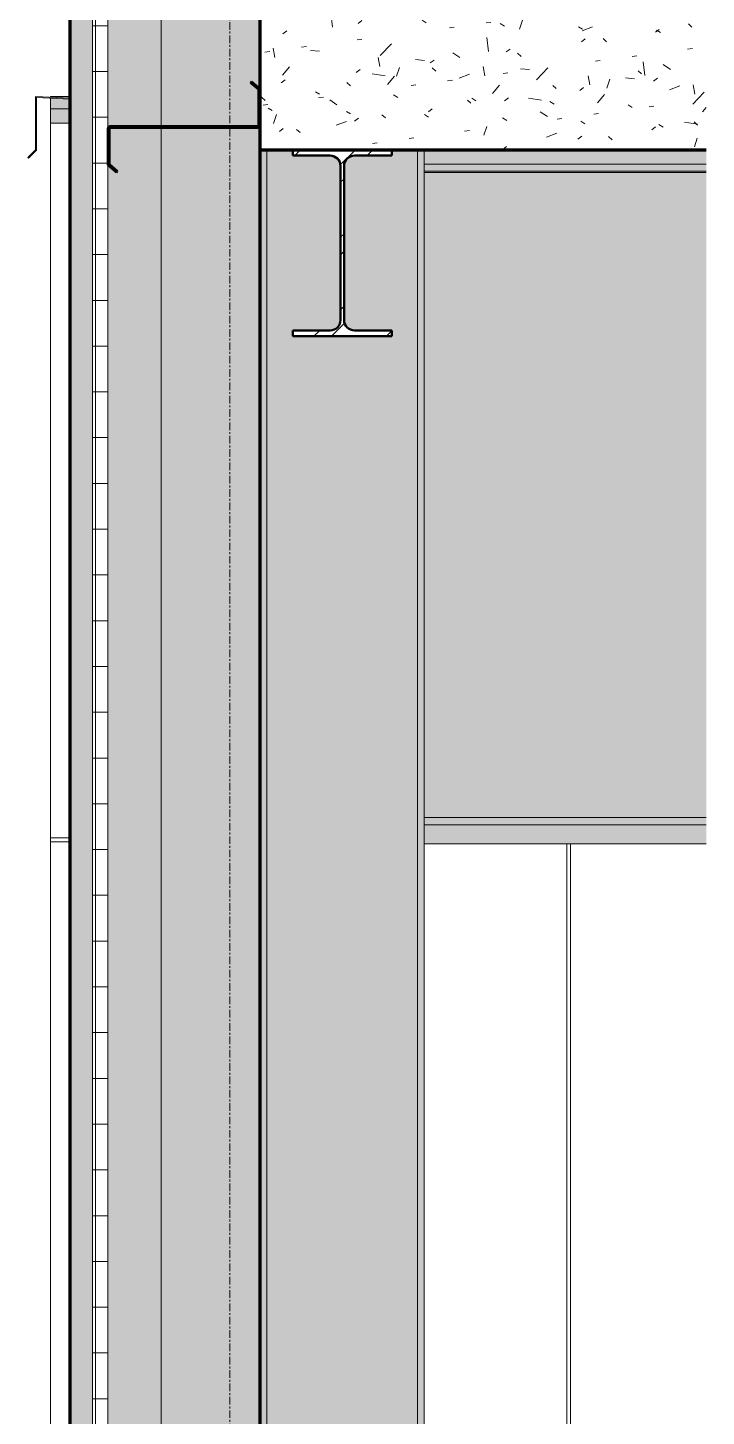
# Model space of a CAD drawing. Header units: inches. Extents: x 22713 to 23708, y -61 to 513.
# Drawn here: x 23594.3 to 23638.8, y 157 to 248 of the extents above; entities that cross this region are included whole.
import ezdxf

# ---------------------------------------------------------------- set-up
doc = ezdxf.new("R2010")
doc.units = ezdxf.units.IN
doc.header["$MEASUREMENT"] = 0
doc.linetypes.add('Grid Line 1_2_', pattern=[0.8749999999999999, 0.4999999999999999, -0.125, 0.125, -0.125])
for name, color, linetype, lineweight in [('A-FLOR', 192, 'Continuous', 18), ('A-FLOR-PATT', 8, 'Continuous', 70), ('A-WALL', 113, 'Continuous', 18), ('A-WALL-PATT', 111, 'Continuous', 18), ('G-ANNO-SYMB', 111, 'Continuous', 9), ('L-SITE-WALL', 31, 'Continuous', 18), ('S-BEAM', 12, 'Continuous', 9), ('S-COLS', 52, 'Continuous', 9), ('S-GRID', 1, 'Continuous', 9)]:
    doc.layers.add(name, color=color, linetype=linetype, lineweight=lineweight)
pattern_1 = [(90, (-74800.476, -1108), (-193, -193), [48, -145]), (180, (-74800.476, -1108), (-2.363568322354392e-14, -193), [96.25, -96.75]), (270, (-74896.726, -1060), (-193, -193), [48, -145]), (180, (-74800.476, -1060), (-2.363568322354392e-14, -193), [96.25, -96.75]), (270, (-74896.976, -1060), (-193, -193), [48, -145]), (180, (-74896.976, -1060), (-2.363568322354392e-14, -193), [96.25, -96.75]), (90, (-74993.226, -1108), (-193, -193), [48, -145]), (180, (-74896.976, -1108), (-2.363568322354392e-14, -193), [96.25, -96.75]), (90, (-74848.476, -1059.75), (-193, -193), [48, -145]), (180, (-74800.226, -1059.75), (-2.363568322354392e-14, -193), [48.25, -144.75]), (180, (-74800.226, -1011.75), (-2.363568322354392e-14, -193), [48.25, -144.75]), (90, (-74944.976, -1059.75), (-193, -193), [48, -145]), (180, (-74848.726, -1059.75), (-2.363568322354392e-14, -193), [96.25, -96.75]), (270, (-74848.726, -1011.75), (-193, -193), [48, -145]), (180, (-74848.726, -1011.75), (-2.363568322354392e-14, -193), [96.25, -96.75]), (180, (-74945.226, -1059.75), (-2.363568322354392e-14, -193), [48, -145]), (270, (-74945.226, -1011.75), (-193, -193), [48, -145]), (180, (-74945.226, -1011.75), (-2.363568322354392e-14, -193), [48, -145]), (90, (-74800.476, -1011.5), (-193, -193), [48, -145]), (180, (-74800.476, -1011.5), (-2.363568322354392e-14, -193), [96.25, -96.75]), (270, (-74896.726, -963.5), (-193, -193), [48, -145]), (180, (-74800.476, -963.5), (-2.363568322354392e-14, -193), [96.25, -96.75]), (270, (-74896.976, -963.5), (-193, -193), [48, -145]), (180, (-74896.976, -963.5), (-2.363568322354392e-14, -193), [96.25, -96.75]), (270, (-74993.226, -963.5), (-193, -193), [48, -145]), (180, (-74896.976, -1011.5), (-2.363568322354392e-14, -193), [96.25, -96.75]), (90, (-74848.476, -963.25), (-193, -193), [48, -145]), (180, (-74800.226, -963.25), (-2.363568322354392e-14, -193), [48.25, -144.75]), (180, (-74800.226, -915.25), (-2.363568322354392e-14, -193), [48.25, -144.75]), (90, (-74944.976, -963.25), (-193, -193), [48, -145]), (180, (-74848.726, -963.25), (-2.363568322354392e-14, -193), [96.25, -96.75]), (270, (-74848.726, -915.25), (-193, -193), [48, -145]), (180, (-74848.726, -915.25), (-2.363568322354392e-14, -193), [96.25, -96.75]), (180, (-74945.226, -963.25), (-2.363568322354392e-14, -193), [48, -145]), (270, (-74945.226, -915.25), (-193, -193), [48, -145]), (180, (-74945.226, -915.25), (-2.363568322354392e-14, -193), [48, -145])]
pattern_2 = [(45, (-76340.234, 104.131), (-2.375878784786799, 2.3758787847868), []), (45, (-76340.234, 107.731), (-2.375878784786799, 2.3758787847868), [])]

# ---------------------------------------------------------------- blocks, each defined once
blk = doc.blocks.new('W-Wide Flange - W12X26-1073844-Section 13 - Callout 2')
at = {"layer": 'S-BEAM'}
h = blk.add_hatch(dxfattribs=at)
h.set_pattern_fill('FP_24', color=256, style=0, pattern_type=2)
h.set_pattern_definition(pattern_2)
h.paths.add_polyline_path([(-26262.77108472738, 227.7812499999998), (-26262.77108472738, 228.1601562499999), (-26265.21639722738, 228.1601562499999), (-26265.47799722997, 228.2121917258223), (-26265.69977100358, 228.3603762237981), (-26265.84795550155, 228.5821499974066), (-26265.89999097738, 228.8437499999999), (-26265.89999097738, 238.9374999999999), (-26265.84795550155, 239.1991000025932), (-26265.69977100358, 239.4208737762016), (-26265.47799722997, 239.5690582741775), (-26265.2096970732, 239.6210937499999), (-26262.77108472738, 239.6210937499999), (-26262.77108472738, 239.9999999999998), (-26269.25936597738, 239.9999999999998), (-26269.25936597738, 239.6210937499999), (-26266.81405347738, 239.6210937499999), (-26266.55245347479, 239.5690582741775), (-26266.33067970118, 239.4208737762016), (-26266.1824952032, 239.1991000025932), (-26266.13045972738, 238.9374999999998), (-26266.13045972738, 228.8437499999999), (-26266.1824952032, 228.5821499974066), (-26266.33067970118, 228.3603762237981), (-26266.55245347479, 228.2121917258223), (-26266.81405347738, 228.1601562499999), (-26269.25936597738, 228.1601562499999), (-26269.25936597738, 227.7812499999998)], flags=0)
at = {"layer": 'S-BEAM', "lineweight": 50}
for p, q in [((-26262.77108472738, 239.9999999999997), (-26269.25936597738, 239.9999999999997)), ((-26269.25936597738, 239.9999999999997), (-26269.25936597738, 239.6210937499998)), ((-26269.25936597738, 239.6210937499998), (-26266.81405347738, 239.6210937499998)), ((-26265.21639722738, 239.6210937499998), (-26262.77108472738, 239.6210937499998)), ((-26262.77108472738, 239.6210937499998), (-26262.77108472738, 239.9999999999997)), ((-26266.13045972738, 238.9374999999998), (-26266.13045972738, 228.8437499999998)), ((-26265.89999097738, 228.8437499999998), (-26265.89999097738, 238.9374999999998)), ((-26266.81405347738, 228.1601562499998), (-26269.25936597738, 228.1601562499998)), ((-26269.25936597738, 228.1601562499998), (-26269.25936597738, 227.7812499999997)), ((-26269.25936597738, 227.7812499999997), (-26262.77108472738, 227.7812499999997)), ((-26262.77108472738, 228.1601562499998), (-26265.21639722738, 228.1601562499998)), ((-26262.77108472738, 227.7812499999997), (-26262.77108472738, 228.1601562499998))]:
    blk.add_line(p, q, dxfattribs=at)
for centre, start, end in [((-26266.81405347738, 238.9374999999998), 0, 90), ((-26265.21639722738, 238.9374999999998), 90, 180), ((-26266.81405347738, 228.8437499999998), 269.9999999999996, 0), ((-26265.21639722738, 228.8437499999998), 180, 269.9999999999996)]:
    blk.add_arc(centre, 0.683593749996362, start, end, dxfattribs=at)
blk = doc.blocks.new('Girt_Z - 10_D-V14-Section 13 - Callout 2')
at = {"layer": 'S-BEAM'}
h = blk.add_hatch(color=256, dxfattribs=at)
edge = h.paths.add_edge_path(flags=0)
edge.add_line((-26242.14469023319, 196.232090711696), (-26260.64022535239, 196.232090711696))
edge.add_line((-26260.64022535239, 196.232090711696), (-26260.64022535239, 195.7499999404977))
edge.add_line((-26260.64022535239, 195.7499999404977), (-26257.5206970732, 195.7499999404977))
edge.add_line((-26257.5206970732, 195.7499999404977), (-26242.14469023319, 195.7499999404977))
for points in [[(-26242.14550781324, 193.3828124963772), (-26242.14469023319, 193.3828124963772), (-26242.14469023319, 195.7499999404977), (-26260.64022535239, 195.7499999404977), (-26260.64022535239, 194.5000076293945), (-26242.14550781324, 194.5000076293945), (-26242.14550781324, 193.4036569276033)], [(-26242.14550781324, 193.195312501965), (-26242.14469023319, 193.1957577787565), (-26242.14469023319, 193.195796091968), (-26242.14550781324, 193.1957960791085)], [(-26242.14550781324, 190.8010024429392), (-26242.14469023319, 190.8010024429392), (-26242.14469023319, 190.8026203475887), (-26242.14550781324, 190.8214231197312)], [(-26242.14550781324, 190.3516954184603), (-26242.14469023319, 190.3553383920136), (-26242.14469023319, 190.3556518465184), (-26242.14550781324, 190.3556517413097)], [(-26242.14550781324, 190.2679092885089), (-26242.14469023319, 190.2685886209178), (-26242.14469023319, 190.2686470731138), (-26242.14550781324, 190.2686470534946)]]:
    blk.add_hatch(color=256, dxfattribs=at).paths.add_polyline_path(points, flags=0)
for p, q in [((-26260.6402253524, 196.2320907073681), (-26242.14469023319, 196.2320907073681)), ((-26260.6402253524, 195.7500000001032), (-26242.14469023319, 195.7500000001032))]:
    blk.add_line(p, q, dxfattribs=at)
blk = doc.blocks.new('Girt_Z - 10_D-V15-Section 13 - Callout 2')
at = {"layer": 'S-BEAM'}
for points in [[(-26242.14550781321, 243.9999999404978), (-26242.14469023319, 244.0039088185604), (-26242.14469023319, 244.004245152399), (-26242.14550781321, 244.004245039511)], [(-26242.14550781321, 241.6328124963771), (-26242.14469023319, 241.6328124963771), (-26242.14469023319, 241.6344639743631), (-26242.14550781321, 241.6536569276034)], [(-26242.14550781321, 241.445312501965), (-26242.14469023319, 241.4533053659086), (-26242.14469023319, 241.4533436791155), (-26242.14550781321, 241.4457960791085)]]:
    blk.add_hatch(color=256, dxfattribs=at).paths.add_polyline_path(points, flags=0)
h = blk.add_hatch(color=256, dxfattribs=at)
edge = h.paths.add_edge_path(flags=0)
edge.add_line((-26242.14469023319, 239.1261903219942), (-26242.14550781321, 240.0000000000001))
edge.add_line((-26242.14550781321, 240.0000000000001), (-26260.64022535239, 240.0000000000001))
edge.add_line((-26260.64022535239, 240.0000000000001), (-26260.64022535239, 239.0510024429393))
edge.add_line((-26260.64022535239, 239.0510024429393), (-26249.8316970732, 239.0510024429393))
edge.add_line((-26249.8316970732, 239.0510024429393), (-26242.14469023319, 239.0510024429393))
h = blk.add_hatch(color=256, dxfattribs=at)
edge = h.paths.add_edge_path(flags=0)
edge.add_line((-26242.14469023319, 239.0510024429393), (-26260.64022535239, 239.0510024429393))
edge.add_line((-26260.64022535239, 239.0510024429393), (-26260.64022535239, 238.6016954184603))
edge.add_line((-26260.64022535239, 238.6016954184603), (-26249.8316970732, 238.6016954184603))
edge.add_line((-26249.8316970732, 238.6016954184603), (-26242.14469023319, 238.6016954184603))
h = blk.add_hatch(color=256, dxfattribs=at)
edge = h.paths.add_edge_path(flags=0)
edge.add_line((-26242.14469023319, 238.6016954184603), (-26260.64022535239, 238.6016954184603))
edge.add_line((-26260.64022535239, 238.6016954184603), (-26260.64022535239, 238.5179092885088))
edge.add_line((-26260.64022535239, 238.5179092885088), (-26249.8316970732, 238.5179092885088))
edge.add_line((-26249.8316970732, 238.5179092885088), (-26242.14469023319, 238.5179092885088))
for p, q in [((-26260.64022535239, 239.0510024002135), (-26242.14469023319, 239.0510024002135)), ((-26260.64022535239, 238.6016954038041), (-26242.14469023319, 238.6016954038041)), ((-26260.64022535239, 238.517909292838), (-26242.14469023319, 238.517909292838))]:
    blk.add_line(p, q, dxfattribs=at)
blk = doc.blocks.new('Girt_Z - 10_D-1118713-Section 13 - Callout 2')
at = {"layer": 'S-BEAM'}
h = blk.add_hatch(dxfattribs=at)
h.set_pattern_fill('FP_24', color=256, style=0, pattern_type=2)
h.set_pattern_definition(pattern_2)
h.paths.add_polyline_path([(-26280.81574847445, 238.5179092928383), (-26280.74544357964, 238.6016954038043), (-26281.28090680679, 239.0510024002137), (-26281.28090680679, 241.3700558788943), (-26281.25703734217, 241.4234366348699), (-26281.20280909335, 241.4453125001034), (-26271.57778180679, 241.4453125001033), (-26271.44519928532, 241.5002299786308), (-26271.39028180679, 241.6328125001033), (-26271.39028180679, 244.0000000001034), (-26271.96481513913, 244.4820907073684), (-26272.03512003394, 244.3983045964023), (-26271.49965680679, 243.9489975999929), (-26271.49965680679, 241.6287169547163), (-26271.5239316316, 241.5761374941778), (-26271.57772535377, 241.5546875001033), (-26281.20278180679, 241.5546875001034), (-26281.33536432826, 241.4997700215759), (-26281.39028180679, 241.3671875001034), (-26281.39028180679, 239.0000000001032)], flags=0)
at = {"layer": 'S-BEAM', "lineweight": 50}
for p, q in [((-26271.96481513913, 244.4820907073682), (-26272.03512003394, 244.3983045964021)), ((-26272.03512003394, 244.3983045964021), (-26271.49965680679, 243.9489975999927)), ((-26271.3902818068, 244.0000000001033), (-26271.96481513913, 244.4820907073682)), ((-26271.49965680679, 243.9489975999927), (-26271.49965680679, 241.6287169547161)), ((-26271.3902818068, 241.6328125001032), (-26271.3902818068, 244.0000000001033)), ((-26281.39028180679, 241.3671875001033), (-26281.39028180679, 239.000000000103)), ((-26281.2809068068, 239.0510024002136), (-26281.2809068068, 241.3700558788942)), ((-26281.20280909336, 241.4453125001033), (-26271.5777818068, 241.4453125001032)), ((-26271.57772535378, 241.5546875001031), (-26281.20278180679, 241.5546875001031)), ((-26281.39028180679, 239.000000000103), (-26280.81574847446, 238.5179092928381)), ((-26280.74544357965, 238.6016954038042), (-26281.2809068068, 239.0510024002136)), ((-26280.81574847446, 238.5179092928381), (-26280.74544357965, 238.6016954038042))]:
    blk.add_line(p, q, dxfattribs=at)
for centre, radius, start, end in [((-26281.20278180679, 241.3671875001033), 0.1875, 90, 180), ((-26281.20280909336, 241.36716115813), 0.07815134197554358, 90, 177.8772823820343), ((-26271.5777818068, 241.6328125001032), 0.1875, 269.9999999999996, 0), ((-26271.57772535378, 241.6328662347604), 0.07817873465983662, 269.9999999999996, 356.9576382926804)]:
    blk.add_arc(centre, radius, start, end, dxfattribs=at)

msp = doc.modelspace()

# ---------------------------------------------------------------- hatches: boundary and pattern name
at = {"layer": 'A-FLOR-PATT', "lineweight": 9}
h = msp.add_hatch(dxfattribs=at)
h.set_pattern_fill('FP_21', color=256, style=0, pattern_type=2)
h.set_pattern_definition([(49.99999999999999, (-76340.234, 104.131), (6.885996509346783, -0.6020972290784385), [0.72, -7.92]), (355, (-76340.234, 104.131), (-1.331755638042277, 7.220546511209704), [0.5760000000000001, -6.336]), (100.451, (-76339.661, 104.081), (5.553628550824647, 6.618191212065827), [0.612, -6.731]), (46.184, (-76340.234, 106.051), (10.24564176015205, -1.588925084020156), [1.08, -11.88]), (96.636, (-76339.381, 105.918), (8.97243871995047, 9.351518401667914), [0.9179999999999999, -10.096]), (351.184, (-76340.234, 106.051), (8.973199131649128, 9.351230365239182), [0.8640000000000001, -9.504]), (21, (-76339.274, 105.571), (5.730725721386895, -3.865003454880041), [0.72, -7.92]), (326, (-76339.274, 105.571), (2.335810685944815, 6.960880220160812), [0.5760000000000001, -6.336]), (71.45100000000001, (-76338.797, 105.249), (8.065875744922518, 3.095947910975024), [0.612, -6.731]), (37.50000000000001, (-76340.234, 104.131), (0.1168659464360498, 3.195478422797376), [0.317, -5.942, 0.317, -6.115, -6.36]), (37.50000000000001, (-76340.234, 104.131), (0.1168659464360498, 3.195478422797376), [-12.691, 0.317, -6.042999999999999]), (7.499999999999999, (-76340.234, 104.131), (2.525430012237227, 3.786024729619641), [0.317, -3.35, 0.317, -5.797999999999999, -2.424]), (7.499999999999999, (-76340.234, 104.131), (2.525430012237227, 3.786024729619641), [-9.782, 0.317, -2.107]), (327.5, (-76342.375, 104.131), (5.124368529577271, -0.2161762546582744), [0.317, -2.083, 0.317, -7.171, -9.936]), (327.5, (-76342.375, 104.131), (5.124368529577271, -0.2161762546582744), [-9.888, 0.317, -9.619]), (317.5, (-76343.335, 104.131), (5.598326199827542, 0.9614097775270012), [0.317, -2.803, 0.317, -4.656000000000001, -7.056]), (317.5, (-76343.335, 104.131), (5.598326199827542, 0.9614097775270012), [-8.093, 0.317, -6.739])])
h.paths.add_polyline_path([(23631.12866048605, 240.0000000000001), (23638.81484974605, 240.0000000000001), (23638.81484974605, 252.0000000000001), (23609.57070912106, 252.0000000000001), (23609.57070912106, 240.0000000000001), (23623.43966048606, 240.0000000000001)], flags=0)
at = {"layer": 'A-WALL', "lineweight": 5}
for points in [[(23594.36432638066, 239.4558058261748), (23594.88263220684, 239.9741116523528), (23594.88263220684, 243.4341387421724), (23597.07013220688, 243.3283651541662), (23597.07013220688, 243.3820824966133), (23594.82013220684, 243.5000000000023), (23594.82013220684, 240.0000000000019), (23594.32013220683, 239.4999999999979)], [(23595.818755996, 240.0000000000001), (23595.82013220685, 240.0000062586074), (23595.82013220685, 241.7500000000025), (23597.07013220688, 241.7500000000025), (23597.07013220688, 242.6876907348633), (23595.818755996, 242.6876907348633), (23595.818755996, 242.6283691356954)], [(23595.818755996, 239.4558105468751), (23595.82013220685, 239.4558106501717), (23595.818755996, 239.5000076293947)]]:
    msp.add_hatch(color=256, dxfattribs=at).paths.add_polyline_path(points, flags=0)
h = msp.add_hatch(color=256, dxfattribs=at)
h.paths.add_polyline_path([(23597.07013220688, 242.6876907348633), (23597.07013220688, 243.3194967249885), (23595.818755996, 243.3850785732481), (23595.818755996, 242.6876907348633)], flags=0)
h.paths.add_polyline_path([(23597.07013220688, 243.3820824966133), (23597.07013220688, 243.4999923706055), (23595.818755996, 243.4999923706055), (23595.818755996, 243.4476643448731), (23596.07683986992, 243.4341387421724)], flags=0)
at = {"layer": 'A-WALL-PATT', "lineweight": 9}
h = msp.add_hatch(dxfattribs=at)
h.set_pattern_fill('FP_28', color=256, style=0, pattern_type=2)
h.set_pattern_definition([(0, (-76340.234, 104.131), (0, 3), []), (90, (-76340.234, 104.131), (-3, 1.83697019872103e-16), [])])
h.paths.add_polyline_path([(23599.57013220688, 146.2500000002041), (23599.57013220688, 394.3918647568924), (23598.57013220687, 394.3918647568926), (23598.57013220687, 146.2500000002041)], flags=0)
h = msp.add_hatch(dxfattribs=at)
h.set_pattern_fill('FP_25', color=256, style=0, pattern_type=2)
h.set_pattern_definition([(161.57, (-76340.114, 104.251), (-0.9603836944971216, -0.0003991792322687315), [0, -6.83, 0.758, 0]), (18.43, (-76340.354, 104.251), (-0.9603836944971215, 0.0003991792322688426), [0, -6.83, 0.758, 0]), (108.43, (-76340.114, 104.251), (0.4795101815599688, -2.400526397642885), [2.275999999999999, -5.311999999999999]), (71.57, (-76340.354, 104.251), (0.4795101815599692, 2.400526397642885), [2.276, -5.312])])
h.paths.add_polyline_path([(23609.57013220688, 146.2500000002041), (23609.57013220688, 394.3918647568924), (23599.57013220688, 394.3918647568924), (23599.57013220688, 146.2500000002041), (23608.06166048606, 146.2500000002041)], flags=0)
h = msp.add_hatch(dxfattribs=at)
h.set_pattern_fill('FP_27', color=256, style=0, pattern_type=2)
h.set_pattern_definition([(90, (-75893.351, -191.25), (-193, -193), [48, -145]), (180, (-75893.351, -191.25), (-2.363568322354392e-14, -193), [96.25, -96.75]), (270, (-75989.601, -143.25), (-193, -193), [48, -145]), (180, (-75893.351, -143.25), (-2.363568322354392e-14, -193), [96.25, -96.75]), (270, (-75989.851, -143.25), (-193, -193), [48, -145]), (180, (-75989.851, -143.25), (-2.363568322354392e-14, -193), [96.25, -96.75]), (90, (-76086.101, -191.25), (-193, -193), [48, -145]), (180, (-75989.851, -191.25), (-2.363568322354392e-14, -193), [96.25, -96.75]), (90, (-75941.351, -143), (-193, -193), [48, -145]), (180, (-75893.101, -143), (-2.363568322354392e-14, -193), [48.25, -144.75]), (180, (-75893.101, -95), (-2.363568322354392e-14, -193), [48.25, -144.75]), (90, (-76037.851, -143), (-193, -193), [48, -145]), (180, (-75941.601, -143), (-2.363568322354392e-14, -193), [96.25, -96.75]), (270, (-75941.601, -95), (-193, -193), [48, -145]), (180, (-75941.601, -95), (-2.363568322354392e-14, -193), [96.25, -96.75]), (180, (-76038.101, -143), (-2.363568322354392e-14, -193), [48, -145]), (270, (-76038.101, -95), (-193, -193), [48, -145]), (180, (-76038.101, -95), (-2.363568322354392e-14, -193), [48, -145]), (90, (-75893.351, -94.75), (-193, -193), [48, -145]), (180, (-75893.351, -94.75), (-2.363568322354392e-14, -193), [96.25, -96.75]), (270, (-75989.601, -46.75), (-193, -193), [48, -145]), (180, (-75893.351, -46.75), (-2.363568322354392e-14, -193), [96.25, -96.75]), (270, (-75989.851, -46.75), (-193, -193), [48, -145]), (180, (-75989.851, -46.75), (-2.363568322354392e-14, -193), [96.25, -96.75]), (270, (-76086.101, -46.75), (-193, -193), [48, -145]), (180, (-75989.851, -94.75), (-2.363568322354392e-14, -193), [96.25, -96.75]), (90, (-75941.351, -46.5), (-193, -193), [48, -145]), (180, (-75893.101, -46.5), (-2.363568322354392e-14, -193), [48.25, -144.75]), (180, (-75893.101, 1.5), (-2.363568322354392e-14, -193), [48.25, -144.75]), (90, (-76037.851, -46.5), (-193, -193), [48, -145]), (180, (-75941.601, -46.5), (-2.363568322354392e-14, -193), [96.25, -96.75]), (270, (-75941.601, 1.5), (-193, -193), [48, -145]), (180, (-75941.601, 1.5), (-2.363568322354392e-14, -193), [96.25, -96.75]), (180, (-76038.101, -46.5), (-2.363568322354392e-14, -193), [48, -145]), (270, (-76038.101, 1.5), (-193, -193), [48, -145]), (180, (-76038.101, 1.5), (-2.363568322354392e-14, -193), [48, -145])])
h.paths.add_polyline_path([(23597.07013220687, -1.70530256582424e-13), (23597.07013220688, 241.7500000000025), (23595.82013220684, 241.7500000000025), (23595.82013220684, -1.70530256582424e-13)], flags=0)
h = msp.add_hatch(dxfattribs=at)
h.set_pattern_fill('FP_22', color=256, style=0, pattern_type=2)
h.set_pattern_definition(pattern_1)
h.paths.add_polyline_path([(23623.43966048606, 176.0000038146972), (23638.81484974602, 176.0000038146972), (23638.81484974602, 194.5000076293945), (23620.32013220687, 194.5000076293945), (23620.32013220687, 176.0000038146972)], flags=0)
h = msp.add_hatch(dxfattribs=at)
h.set_pattern_fill('FP_22', color=256, style=0, pattern_type=2)
h.set_pattern_definition(pattern_1)
h.paths.add_polyline_path([(23638.81484974602, 146.4999961853027), (23638.81484974602, 176.0000038146972), (23620.32013220687, 176.0000038146972), (23620.32013220687, 146.4999961853027), (23634.97316048606, 146.4999961853027)], flags=0)
at = {"layer": 'L-SITE-WALL'}
msp.add_hatch(color=256, dxfattribs=at).paths.add_polyline_path([(23598.57013220687, 146.2500000002041), (23598.57013220687, 394.3918647568926), (23597.07013220688, 394.3918647568926), (23597.07013220688, 146.2500000002041)], flags=0)
at = {"layer": 'L-SITE-WALL', "lineweight": 5}
h = msp.add_hatch(color=256, dxfattribs=at)
h.paths.add_polyline_path([(23595.818755996, 157.5), (23595.82013220685, 157.5001921256202), (23595.818755996, 164.1400625712765)], flags=0)
h.paths.add_polyline_path([(23620.32013220687, 196.2320907116961), (23638.814849746, 196.2320907116961), (23638.814849746, 238.5179092885088), (23620.32013220687, 238.5179092885088), (23620.32013220687, 197.1605479115237)], flags=0)
at = {"layer": 'S-COLS', "lineweight": 5}
h = msp.add_hatch(color=256, dxfattribs=at)
h.paths.add_polyline_path([(23620.32013220687, -1.70530256582424e-13), (23620.32013220687, 240.0000000000001), (23619.88653845687, 240.0000000000001), (23619.88653845687, -1.70530256582424e-13)], flags=0)
h.paths.add_polyline_path([(23620.32013220687, 252.0000000000001), (23620.32013220687, 354.3139192430299), (23619.88653845687, 354.3139192430299), (23619.88653845687, 252.0000000000001)], flags=0)
for points in [[(23609.57013220687, 146.2500000002041), (23610.00372595687, 146.2500000002041), (23610.00372595687, 240.0000000000001), (23609.57070912106, 240.0000000000001), (23609.57070912106, 252.0000000000001), (23610.00372595687, 252.0000000000001), (23610.00372595687, 330.6285442036265), (23609.57013220687, 330.6285442036265), (23609.57013220687, 147.4489976001005)], [(23610.69513220687, -1.70530256582424e-13), (23610.69513220687, 240.0000000000001), (23610.00372595687, 240.0000000000001), (23610.00372595687, 146.2500000002054), (23610.32013220687, 146.2500000002054), (23610.32013220687, -1.70530256582424e-13), (23610.52228064437, -1.70530256582424e-13)], [(23619.19513220687, -1.70530256582424e-13), (23619.19513220687, 240.0000000000001), (23618.18927283188, 240.0000000000001), (23618.18927283188, 239.6210937499999), (23615.74396033188, 239.6210937499999), (23615.48236032928, 239.5690582741775), (23615.26058655568, 239.4208737762016), (23615.1124020577, 239.1991000025932), (23615.06036658188, 238.9374999999998), (23615.06036658188, 228.8437499999999), (23615.1124020577, 228.5821499974066), (23615.26058655568, 228.3603762237981), (23615.48236032928, 228.2121917258223), (23615.74396033188, 228.1601562499999), (23618.18927283188, 228.1601562499999), (23618.18927283188, 227.7812499999998), (23611.70099158188, 227.7812499999998), (23611.70099158188, 228.1601562499999), (23614.14630408188, 228.1601562499999), (23614.40790408447, 228.2121917258223), (23614.62967785808, 228.3603762237981), (23614.77786235606, 228.5821499974066), (23614.82989783188, 228.8437499999999), (23614.82989783188, 238.9374999999998), (23614.77786235606, 239.1991000025932), (23614.62967785808, 239.4208737762016), (23614.40790408447, 239.5690582741775), (23614.14630408188, 239.6210937499999), (23611.70099158188, 239.6210937499999), (23611.70099158188, 240.0000000000001), (23610.69513220687, 240.0000000000001), (23610.69513220687, -1.70530256582424e-13)], [(23619.19513220687, -1.70530256582424e-13), (23619.88653845687, -1.70530256582424e-13), (23619.88653845687, 240.0000000000001), (23619.19513220687, 240.0000000000001), (23619.19513220687, 24.33693757127632)]]:
    msp.add_hatch(color=256, dxfattribs=at).paths.add_polyline_path(points, flags=0)

# ---------------------------------------------------------------- linework, layer by layer
at = {"layer": 'A-FLOR', "lineweight": 70}
msp.add_line((23609.57013220687, 240), (23638.81566732606, 240), dxfattribs=at)
at = {"layer": 'A-WALL'}
for p, q in [((23598.57013220687, 394.3918647568922), (23598.57013220687, 0)), ((23599.57013220688, 384.9285673978321), (23599.57013220687, 0)), ((23597.07013220687, 243.3820824966132), (23594.82013220683, 243.5000000000022)), ((23594.82013220683, 243.5000000000022), (23594.82013220683, 240.0000000000018)), ((23594.88263220683, 239.9741116523526), (23594.88263220683, 243.4341387421722)), ((23594.88263220683, 243.4341387421722), (23597.07013220687, 243.3194967249883)), ((23595.82013220683, 243.4475922207197), (23595.82013220683, 243.5000000000022)), ((23595.82013220683, 243.5000000000022), (23597.07013220688, 243.5000000000022)), ((23595.82013220683, 242.6876907348633), (23595.82013220683, 243.3850064490949)), ((23595.82013220683, 241.7500000000024), (23595.82013220683, 242.6876794211151)), ((23595.82013220683, 242.6876794211151), (23597.07013220688, 242.6876794211151)), ((23594.82013220683, 240.0000000000018), (23594.32013220683, 239.4999999999977)), ((23594.32013220683, 239.4999999999977), (23594.36432638065, 239.4558058261747)), ((23594.36432638066, 239.4558058261747), (23594.88263220683, 239.9741116523526))]:
    msp.add_line(p, q, dxfattribs=at)
at = {"layer": 'G-ANNO-SYMB'}
msp.add_line((23603.06258453311, 439.7850975810453), (23603.06258453311, -55.56519456770788), dxfattribs=at)
at = {"layer": 'L-SITE-WALL', "lineweight": 70}
for p, q in [((23597.07013220687, 394.3918647568922), (23597.07013220687, 0)), ((23609.57013220687, 146.250000000204), (23609.57013220687, 384.9285636410294))]:
    msp.add_line(p, q, dxfattribs=at)
at = {"layer": 'L-SITE-WALL'}
for p, q in [((23595.82013220683, 0), (23595.82013220683, 241.7500000000024)), ((23595.82013220683, 241.7500000000024), (23597.07013220687, 241.7500000000024)), ((23638.81566732606, 194.500000000102), (23620.32013220686, 194.500000000102))]:
    msp.add_line(p, q, dxfattribs=at)
at = {"layer": 'S-COLS'}
for p, q in [((23610.00372595687, 239.9999999999999), (23610.00372595687, 146.2500000002054)), ((23619.88653845686, 0), (23619.88653845686, 239.9999999999999)), ((23620.32013220686, 239.9999999999999), (23620.32013220686, 0))]:
    msp.add_line(p, q, dxfattribs=at)
at = {"layer": 'S-GRID', "linetype": 'Grid Line 1_2_'}
for p, q in [((23599.57013220687, -55.75269456770788), (23599.57013220687, 439.9725975810453)), ((23599.57013220687, -55.75269456770788), (23599.57013220687, 439.9725975810453)), ((23607.57013220687, -55.75269456770788), (23607.57013220687, 439.9725975810453)), ((23609.57013220687, -55.75269456770788), (23609.57013220687, 439.9725975810453))]:
    msp.add_line(p, q, dxfattribs=at)

# ---------------------------------------------------------------- block references
at = {"layer": 'S-BEAM'}
for name in ['Girt_Z - 10_D-1118713-Section 13 - Callout 2', 'Girt_Z - 10_D-V15-Section 13 - Callout 2', 'W-Wide Flange - W12X26-1073844-Section 13 - Callout 2', 'Girt_Z - 10_D-V14-Section 13 - Callout 2']:
    msp.add_blockref(name, (49880.96035755926, 0), dxfattribs=at)

doc.saveas('drawing.dxf')
